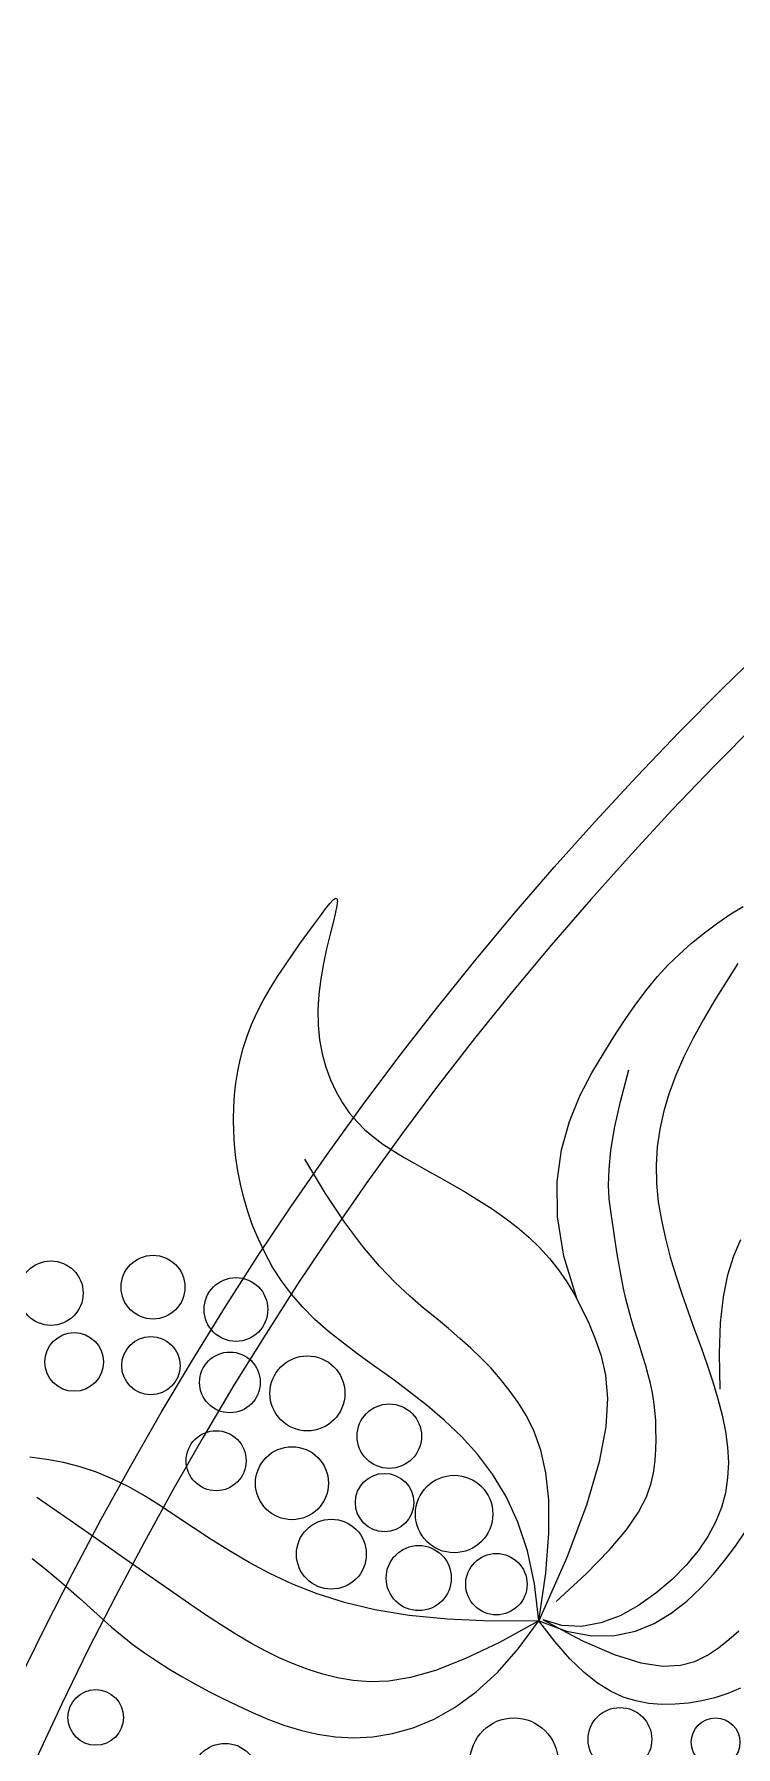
# Model space of a CAD drawing. Header units: millimetres. Extents: x -1030105 to 906887, y -616134 to 1220667.
# Drawn here: x -84181 to -83027, y 551739 to 554554 of the extents above; entities that cross this region are included whole.
import ezdxf

# ---------------------------------------------------------------- set-up
doc = ezdxf.new("R2010")
doc.units = ezdxf.units.MM
doc.header["$MEASUREMENT"] = 0
doc.linetypes.add('DASH', pattern=[0.35, 0.25, -0.1])
doc.layers.add('A-Door', color=33, linetype='Continuous', lineweight=9)
doc.layers.add('A-Furniture', color=143, linetype='Continuous')
doc.layers.add('A-Tree', color=98, linetype='Continuous')

# ---------------------------------------------------------------- blocks, each defined once
blk = doc.blocks.new('FUR')
at = {"layer": 'A-Furniture'}
blk.add_spline([(-33916, 30608), (-33944.5, 30609.5), (-37418.5, 29102), (-37726.5, 27054), (-37216.5, 25233), (-37626.5, 21209), (-38739.5, 18856.5), (-41860, 14803.1), (-43043.2, 12422.3), (-43017.5, 9941.5), (-40833.5, 8087), (-38107, 9497.5), (-38274.5, 11476.5), (-38397.8, 13212.3), (-37305, 13750.5), (-34500, 13496.5), (-32540.5, 14865.5), (-32374, 19056), (-32479, 20125.5), (-32318, 21223.5), (-30829.5, 21995.5), (-30222, 22657.5), (-30469, 23962.5), (-31626.5, 24580.5), (-32324.5, 25527.5), (-32040.5, 28029), (-32099.5, 29098.5), (-33295, 30496), (-33916, 30608)], degree=3, dxfattribs=at)
at = {"layer": 'A-Furniture', "color": 8, "linetype": 'DASH', "ltscale": 50}
blk.add_spline([(-36646, 29577.5), (-37284.5, 28277.5), (-36676, 26342), (-36463, 23656.5), (-37614.5, 20053), (-40425.5, 16182), (-42274, 13633.5), (-42830.5, 10964), (-42047, 9112), (-39697.5, 8972), (-38258, 10282.5), (-39334, 12606), (-37866.5, 13929), (-35698, 13970.5), (-34500.5, 13942.5), (-32416, 18555.5), (-32464, 21915.5), (-30663, 22279), (-30458.5, 23387), (-31963.5, 24634), (-33009, 26390), (-32199.5, 28680), (-33338.5, 30308), (-34838.5, 30477), (-36023, 30096.5), (-36646, 29577.5)], degree=3, dxfattribs=at)
blk = doc.blocks.new('TƯỜNG NÔI THẤT')
at = {"layer": 'A-Door', "ltscale": 10}
for points in [[(14015.3, 45903.1), (13945.1, 45832.4), (13876.1, 45760.5), (13808.4, 45687.5), (13742.1, 45613.4), (13677, 45538.2), (13613.3, 45462), (13551, 45384.7), (13490.1, 45306.3), (13430.7, 45226.9), (13372.8, 45146.5), (13316.3, 45065), (13261.2, 44982.6), (13207.6, 44899.2), (13155.4, 44814.9), (13104.7, 44729.7), (13055.3, 44643.6), (13007.4, 44556.7), (12960.9, 44469), (12915.8, 44380.4), (12872.1, 44291.1), (12829.8, 44201.1)], [(12799.9, 44325.7), (12844.2, 44416.2), (12889.9, 44505.8), (12937, 44594.7), (12985.6, 44682.8), (13035.6, 44770), (13087, 44856.4), (13139.9, 44941.9), (13194.3, 45026.4), (13250.1, 45110), (13307.4, 45192.6), (13366.2, 45274.2), (13426.5, 45354.8), (13488.3, 45434.3), (13551.5, 45512.7), (13616.1, 45590.1), (13682, 45666.3), (13749.3, 45741.4), (13817.9, 45815.4), (13887.8, 45888.2), (13959, 45959.9), (14031.3, 46030.5)]]:
    blk.add_lwpolyline(points, dxfattribs=at)
blk = doc.blocks.new('CAY8')
at = {"color": 0, "linetype": 'ByBlock'}
for p, q in [((580.7, 481), (587.6, 482.7)), ((587.6, 482.7), (594.7, 484.1)), ((594.7, 484.1), (602, 485.1)), ((602, 485.1), (609.6, 485.7)), ((609.6, 485.7), (617.6, 485.9)), ((617.6, 485.9), (625.8, 485.8)), ((625.8, 485.8), (634, 485.4)), ((634, 485.4), (642.2, 484.7)), ((642.2, 484.7), (650.2, 484)), ((650.2, 484), (657.8, 483.1)), ((657.8, 483.1), (665, 482.2)), ((665, 482.2), (671.6, 481.4)), ((320.7, 466.7), (317, 476)), ((554.6, 470.7), (561.1, 473.8)), ((561.1, 473.8), (567.5, 476.5)), ((567.5, 476.5), (574.1, 478.9)), ((574.1, 478.9), (580.7, 481)), ((676.8, 472.1), (669.9, 470.3)), ((671.6, 481.4), (677.4, 480.6)), ((682.6, 473.7), (676.8, 472.1)), ((677.4, 480.6), (682.3, 480)), ((682.3, 480), (686.3, 479.3)), ((687.1, 475), (682.6, 473.7)), ((686.3, 479.3), (689.1, 478.6)), ((689.8, 476.1), (687.1, 475)), ((689.1, 478.6), (690.7, 477.9)), ((691, 477.1), (689.8, 476.1)), ((690.7, 477.9), (691, 477.1)), ((323.9, 457.3), (320.7, 466.7)), ((535.5, 459.7), (541.9, 463.7)), ((541.9, 463.7), (548.2, 467.4)), ((548.2, 467.4), (554.6, 470.7)), ((645.2, 462.6), (636.6, 459.2)), ((653.8, 465.6), (645.2, 462.6)), ((662.1, 468.1), (653.8, 465.6)), ((669.9, 470.3), (662.1, 468.1)), ((296.1, 437.4), (298.4, 461.1)), ((326.3, 447.5), (323.9, 457.3)), ((523, 450.6), (529.2, 455.3)), ((529.2, 455.3), (535.5, 459.7)), ((628.3, 455.3), (620.6, 450.8)), ((636.6, 459.2), (628.3, 455.3)), ((265.7, 446), (264.2, 436.6)), ((328.2, 437.6), (326.3, 447.5)), ((510.9, 439.9), (516.9, 445.4)), ((516.9, 445.4), (523, 450.6)), ((613.5, 445.8), (607.1, 440.5)), ((620.6, 450.8), (613.5, 445.8)), ((264.2, 436.6), (262.5, 427.6)), ((293.9, 416.3), (296.1, 437.4)), ((329.4, 427.3), (328.2, 437.6)), ((499.3, 427.5), (505, 433.9)), ((505, 433.9), (510.9, 439.9)), ((601.2, 434.8), (596.1, 428.8)), ((607.1, 440.5), (601.2, 434.8)), ((262.5, 427.6), (260.7, 418.9)), ((329.9, 416.8), (329.4, 427.3)), ((493.8, 420.6), (499.3, 427.5)), ((591.5, 422.6), (587.7, 416.3)), ((596.1, 428.8), (591.5, 422.6)), ((260.7, 418.9), (258.8, 410.5)), ((291.9, 397.7), (293.9, 416.3)), ((329.8, 406.1), (329.9, 416.8)), ((483.6, 405.4), (488.5, 413.2)), ((488.5, 413.2), (493.8, 420.6)), ((536.4, 399.1), (548.2, 419.5)), ((587.7, 416.3), (584.5, 409.9)), ((256.9, 402.2), (255, 394.1)), ((258.8, 410.5), (256.9, 402.2)), ((329.2, 395.1), (329.8, 406.1)), ((479.1, 397), (483.6, 405.4)), ((582.1, 403.5), (580.2, 397)), ((584.5, 409.9), (582.1, 403.5)), ((255, 394.1), (253.2, 386.1)), ((290.1, 381.1), (291.9, 397.7)), ((328.3, 383.7), (329.2, 395.1)), ((475.1, 388.1), (479.1, 397)), ((527, 381.1), (536.4, 399.1)), ((580.2, 397), (578.9, 390.4)), ((253.2, 386.1), (251.7, 378)), ((327.3, 371.9), (328.3, 383.7)), ((471.6, 378.8), (475.1, 388.1)), ((578, 383.7), (577.5, 376.7)), ((578.9, 390.4), (578, 383.7)), ((251.7, 378), (250.3, 369.9)), ((288.6, 366.3), (290.1, 381.1)), ((326.4, 359.7), (327.3, 371.9)), ((468.7, 368.8), (471.6, 378.8)), ((519.8, 365), (527, 381.1)), ((577.5, 376.7), (577.2, 369.5)), ((249.3, 361.6), (248.5, 353.2)), ((250.3, 369.9), (249.3, 361.6)), ((287.2, 353.1), (288.6, 366.3)), ((466.4, 358.4), (468.7, 368.8)), ((514.4, 350.8), (519.8, 365)), ((577.2, 369.5), (577.1, 361.9)), ((577.1, 361.9), (577.1, 353.9)), ((248.5, 353.2), (248, 344.6)), ((286.1, 341), (287.2, 353.1)), ((325.7, 346.9), (326.4, 359.7)), ((464.6, 347.4), (466.4, 358.4)), ((577.1, 353.9), (577.1, 345.5)), ((248, 344.6), (247.7, 335.8)), ((325.4, 333.6), (325.7, 346.9)), ((463, 335.9), (464.6, 347.4)), ((510.5, 338.1), (514.4, 350.8)), ((577.1, 345.5), (577, 336.7)), ((247.7, 335.8), (247.7, 326.9)), ((285.3, 329.9), (286.1, 341)), ((325.6, 319.7), (325.4, 333.6)), ((461.6, 324.1), (463, 335.9)), ((507.6, 326.7), (510.5, 338.1)), ((577, 336.7), (576.8, 327.7)), ((247.7, 326.9), (247.8, 317.7)), ((284.7, 319.4), (285.3, 329.9)), ((460.2, 311.9), (461.6, 324.1)), ((505.4, 316.3), (507.6, 326.7)), ((576.8, 327.7), (576.4, 318.5)), ((247.8, 317.7), (248.2, 308.4)), ((284.5, 309.4), (284.7, 319.4)), ((326.6, 305.2), (325.6, 319.7)), ((458.5, 299.4), (460.2, 311.9)), ((503.7, 306.7), (505.4, 316.3)), ((576.4, 318.5), (575.8, 309.3)), ((248.2, 308.4), (248.7, 298.9)), ((284.6, 299.8), (284.5, 309.4)), ((328.7, 289.8), (326.6, 305.2)), ((502, 297.6), (503.7, 306.7)), ((575.8, 309.3), (574.8, 300.2)), ((248.7, 298.9), (249.4, 289.2)), ((285.1, 290.6), (284.6, 299.8)), ((456.4, 286.6), (458.5, 299.4)), ((500.2, 289), (502, 297.6)), ((574.8, 300.2), (573.5, 291.2)), ((625.8, 290.4), (642.7, 294.4)), ((642.7, 294.4), (658.8, 296.3)), ((658.8, 296.3), (673.9, 296.7)), ((673.9, 296.7), (687.9, 296.3)), ((687.9, 296.3), (700.5, 295.6)), ((700.5, 295.6), (712.1, 294.7)), ((712.1, 294.7), (722.7, 293.6)), ((722.7, 293.6), (732.6, 292.1)), ((732.6, 292.1), (742, 290.3)), ((249.4, 289.2), (250.4, 279.4)), ((285.9, 281.6), (285.1, 290.6)), ((287.3, 272.8), (285.9, 281.6)), ((332, 273.3), (328.7, 289.8)), ((453.7, 273.6), (456.4, 286.6)), ((498.3, 280.7), (500.2, 289)), ((571.7, 282.4), (569.5, 274)), ((573.5, 291.2), (571.7, 282.4)), ((590.3, 273.4), (608.3, 283.6)), ((608.3, 283.6), (625.8, 290.4)), ((742, 290.3), (751, 288.2)), ((751, 288.2), (759.8, 285.5)), ((759.8, 285.5), (768.7, 282.4)), ((768.7, 282.4), (777.8, 278.7)), ((250.4, 279.4), (251.9, 269.5)), ((289.1, 264.1), (287.3, 272.8)), ((336.9, 255.6), (332, 273.3)), ((450.3, 260.4), (453.7, 273.6)), ((493.8, 264.8), (496.2, 272.7)), ((496.2, 272.7), (498.3, 280.7)), ((569.5, 274), (566.7, 265.8)), ((572, 259.1), (590.3, 273.4)), ((652, 269.3), (667.4, 273.9)), ((667.4, 273.9), (686, 278.7)), ((777.8, 278.7), (786.7, 274.7)), ((786.7, 274.7), (795, 270.6)), ((251.9, 269.5), (253.9, 259.5)), ((291.4, 255.4), (289.1, 264.1)), ((491, 256.9), (493.8, 264.8)), ((566.7, 265.8), (563.4, 257.9)), ((629.4, 260.5), (639.5, 264.9)), ((639.5, 264.9), (652, 269.3)), ((795, 270.6), (802.3, 266.4)), ((253.9, 259.5), (256.7, 249.6)), ((294.4, 246.7), (291.4, 255.4)), ((343.7, 236.4), (336.9, 255.6)), ((445.8, 247.1), (450.3, 260.4)), ((487.7, 249), (491, 256.9)), ((553.5, 240), (572, 259.1)), ((563.4, 257.9), (559.6, 250.1)), ((608.4, 247.8), (614.2, 252)), ((614.2, 252), (621.1, 256.2)), ((621.1, 256.2), (629.4, 260.5)), ((685.5, 251.3), (674.8, 249)), ((696.7, 253), (685.5, 251.3)), ((708.3, 254.1), (696.7, 253)), ((720.4, 254.6), (708.3, 254.1)), ((733, 254.6), (720.4, 254.6)), ((746, 254.3), (733, 254.6)), ((759, 253.6), (746, 254.3)), ((771.6, 252.8), (759, 253.6)), ((256.7, 249.6), (260.4, 239.7)), ((298.5, 237.7), (294.4, 246.7)), ((439.9, 233.8), (445.8, 247.1)), ((479.4, 232.8), (483.9, 241)), ((483.9, 241), (487.7, 249)), ((555.1, 242.4), (550.1, 234.8)), ((559.6, 250.1), (555.1, 242.4)), ((597.7, 239.6), (603, 243.7)), ((603, 243.7), (608.4, 247.8)), ((654.5, 242.2), (644.9, 237.6)), ((664.4, 245.9), (654.5, 242.2)), ((674.8, 249), (664.4, 245.9)), ((260.4, 239.7), (265.2, 230)), ((304.2, 228.2), (298.5, 237.7)), ((352.6, 215.6), (343.7, 236.4)), ((432.2, 220.4), (439.9, 233.8)), ((473.6, 224.4), (479.4, 232.8)), ((550.1, 234.8), (544.6, 227.2)), ((582.2, 227.4), (587.3, 231.5)), ((587.3, 231.5), (592.4, 235.5)), ((592.4, 235.5), (597.7, 239.6)), ((635.6, 232.2), (626.7, 226)), ((644.9, 237.6), (635.6, 232.2)), ((265.2, 230), (271.1, 220.5)), ((312.2, 218.1), (304.2, 228.2)), ((466, 215.7), (473.6, 224.4)), ((544.6, 227.2), (538.4, 219.4)), ((572.4, 219.2), (577.2, 223.3)), ((577.2, 223.3), (582.2, 227.4)), ((626.7, 226), (618.1, 219.2)), ((271.1, 220.5), (278.4, 211.3)), ((278.4, 211.3), (287.2, 202.4)), ((323, 207.3), (312.2, 218.1)), ((363.8, 193), (352.6, 215.6)), ((422.5, 207.1), (432.2, 220.4)), ((455.8, 206.7), (466, 215.7)), ((531.4, 211.6), (522.7, 203.8)), ((538.4, 219.4), (531.4, 211.6)), ((558.9, 206.7), (563.2, 210.9)), ((563.2, 210.9), (567.7, 215.1)), ((567.7, 215.1), (572.4, 219.2)), ((609.8, 211.9), (601.7, 204.1)), ((618.1, 219.2), (609.8, 211.9)), ((287.2, 202.4), (297.6, 194.2)), ((337.2, 195.5), (323, 207.3)), ((410.4, 194), (422.5, 207.1)), ((442.6, 197.5), (455.8, 206.7)), ((522.7, 203.8), (511.4, 196.2)), ((550.7, 198.2), (554.7, 202.4)), ((554.7, 202.4), (558.9, 206.7)), ((601.7, 204.1), (593.8, 196.1)), ((297.6, 194.2), (309.7, 186.8)), ((355.2, 182.6), (337.2, 195.5)), ((377.8, 168.3), (363.8, 193)), ((395.6, 181), (410.4, 194)), ((425.5, 188.1), (442.6, 197.5)), ((511.4, 196.2), (496.3, 189)), ((542.9, 189.9), (546.8, 194)), ((546.8, 194), (550.7, 198.2)), ((593.8, 196.1), (586.2, 187.8)), ((309.7, 186.8), (323.6, 180.3)), ((377.8, 168.3), (355.2, 182.6)), ((377.8, 168.3), (395.6, 181)), ((404.2, 178.3), (425.5, 188.1)), ((476.4, 182.5), (450.7, 176.7)), ((496.3, 189), (476.4, 182.5)), ((531.2, 178.3), (535.1, 182)), ((535.1, 182), (539, 185.9)), ((539, 185.9), (542.9, 189.9)), ((586.2, 187.8), (578.7, 179.4)), ((323.6, 180.3), (339.6, 174.9)), ((339.6, 174.9), (357.6, 170.9)), ((357.6, 170.9), (377.8, 168.3)), ((377.8, 168.3), (404.2, 178.3)), ((418.2, 171.9), (377.8, 168.3)), ((450.7, 176.7), (418.2, 171.9)), ((518.6, 168.4), (522.9, 171.5)), ((522.9, 171.5), (527.1, 174.8)), ((527.1, 174.8), (531.2, 178.3)), ((571.3, 171), (564.1, 162.7)), ((578.7, 179.4), (571.3, 171)), ((609, 169.5), (620.4, 171.8)), ((620.4, 171.8), (630.9, 172.9)), ((371.7, 154.2), (377.8, 168.3)), ((377.8, 168.3), (380.4, 151.2)), ((379.5, 166.4), (380, 140.6)), ((381.9, 155.1), (379.5, 166.4)), ((392.7, 164.9), (415.3, 157.3)), ((504.2, 159.7), (509.2, 162.5)), ((509.2, 162.5), (514, 165.3)), ((514, 165.3), (518.6, 168.4)), ((564.1, 162.7), (556.9, 154.7)), ((582.3, 159.7), (596.4, 165.6)), ((596.4, 165.6), (609, 169.5)), ((367.2, 141.6), (371.7, 154.2)), ((380.4, 151.2), (385.2, 136.9)), ((387, 144.9), (381.9, 155.1)), ((415.3, 157.3), (434, 152.2)), ((434, 152.2), (449.4, 149.2)), ((480.3, 149.7), (487.2, 151.8)), ((487.2, 151.8), (493.2, 154.3)), ((493.2, 154.3), (498.9, 157)), ((498.9, 157), (504.2, 159.7)), ((548.2, 141), (566.3, 151.6)), ((556.9, 154.7), (549.8, 146.9)), ((566.3, 151.6), (582.3, 159.7)), ((364.2, 130.4), (367.2, 141.6)), ((394.4, 135.9), (387, 144.9)), ((449.4, 149.2), (461.9, 148.1)), ((461.9, 148.1), (472, 148.3)), ((472, 148.3), (480.3, 149.7)), ((549.8, 146.9), (542.6, 139.5)), ((380, 140.6), (381.9, 120)), ((385.2, 136.9), (391.9, 125.2)), ((403.5, 128.1), (394.4, 135.9)), ((535.4, 132.6), (528, 126.3)), ((542.6, 139.5), (535.4, 132.6)), ((362.5, 120.4), (364.2, 130.4)), ((391.9, 125.2), (400, 115.8)), ((414, 121.5), (403.5, 128.1)), ((425.2, 116), (414, 121.5)), ((520.5, 120.7), (512.8, 115.9)), ((528, 126.3), (520.5, 120.7)), ((362, 111.5), (362.5, 120.4)), ((362.7, 103.3), (362, 111.5)), ((381.9, 120), (385.3, 104)), ((400, 115.8), (409.2, 108.3)), ((436.8, 111.6), (425.2, 116)), ((448.1, 108.5), (436.8, 111.6)), ((504.8, 112), (496.5, 108.9)), ((512.8, 115.9), (504.8, 112)), ((364.3, 95.7), (362.7, 103.3)), ((385.3, 104), (389.8, 91.9)), ((409.2, 108.3), (419.3, 102.5)), ((419.3, 102.5), (429.9, 98)), ((458.9, 106.4), (448.1, 108.5)), ((469.1, 105.5), (458.9, 106.4)), ((478.7, 105.6), (469.1, 105.5)), ((487.8, 106.8), (478.7, 105.6)), ((496.5, 108.9), (487.8, 106.8)), ((366.7, 88.4), (364.3, 95.7)), ((389.8, 91.9), (395.2, 83)), ((429.9, 98), (440.7, 94.6)), ((440.7, 94.6), (451.3, 91.9)), ((451.3, 91.9), (461.7, 90)), ((369.9, 81.4), (366.7, 88.4)), ((373.7, 74.7), (369.9, 81.4)), ((395.2, 83), (401.3, 76.6)), ((461.7, 90), (472, 88.5)), ((472, 88.5), (482.1, 87.6)), ((378.1, 68.1), (373.7, 74.7)), ((401.3, 76.6), (408, 72)), ((408, 72), (415, 68.4)), ((383, 61.9), (378.1, 68.1)), ((388.4, 56.1), (383, 61.9)), ((415, 68.4), (422.2, 65.4)), ((422.2, 65.4), (429.5, 62.8)), ((394.3, 50.7), (388.4, 56.1)), ((400.6, 45.7), (394.3, 50.7))]:
    blk.add_line(p, q, dxfattribs=at)
for centre, radius in [((407.2, 511.8), 18.9), ((378.5, 480.3), 17.2), ((439.3, 461.1), 18.7), ((398.4, 439.9), 17.1), ((451.4, 412.2), 18.7), ((412.3, 394.6), 17.8), ((368.2, 379.4), 17.6), ((202.3, 368.3), 16.3), ((428.7, 351.7), 22), ((378.2, 334.1), 21.4), ((353, 293.7), 20.5), ((430, 297.5), 18.9), ((208.7, 285.1), 19.5), ((394.6, 281.1), 17.1), ((365.6, 242.1), 19.1), ((408.5, 242.1), 22.7), ((384.5, 200.5), 18), ((298.4, 141), 25.8), ((340, 93), 18.7), ((365.7, 43.1), 14.3)]:
    blk.add_circle(centre, radius, dxfattribs=at)
blk = doc.blocks.new('CÂY')
at = {"layer": 'A-Tree', "color": 8, "ltscale": 10, "xscale": 2.803183510899544, "yscale": 2.803183510899544, "zscale": 2.803183510899544, "rotation": 61.02666088021106}
blk.add_blockref('CAY8', (5742.3, 41679.9), dxfattribs=at)
blk = doc.blocks.new('BỐ TRÍ LAY OUT')
at = {"layer": 'A-Door', "color": 3}
blk.add_blockref('TƯỜNG NÔI THẤT', (-3527.4, 2876.4), dxfattribs=at)
at = {"layer": 'A-Furniture', "color": 3}
for name, p in [('CÂY', (4286.8, 4469.3)), ('FUR', (48783.7, 18654.7))]:
    blk.add_blockref(name, p, dxfattribs=at)
blk = doc.blocks.new('KIẾN TRÚC')
h = blk.add_hatch(color=9)
h.dxf.hatch_style = 1
edge = h.paths.add_edge_path(flags=16)
edge.add_line((62282, 27412), (55232.8, 27412))
edge.add_arc((32545.5, 30716.7), 22926.7, 284.53695, 351.71258, ccw=False)
edge.add_line((38300.2, 8523.9), (13217.5, 8523.9))
edge.add_arc((23753.1, 24110.8), 18813.6, 227.76772, 235.9443, ccw=False)
edge.add_arc((7788.8, 12733.4), 4187, 236.059, 322.4361, ccw=False)
edge.add_arc((13873.6, 18503.3), 12505.3, 190.83274, 227.66057, ccw=False)
edge.add_arc((25477.5, 20792.2), 24332.7, 180.68322, 190.99113, ccw=False)
edge.add_arc((3282.9, 20557.2), 2137.1, 101.0808, 181.4794, ccw=False)
edge.add_line((2872.2, 22654.5), (4986.1, 23013.1))
edge.add_arc((28039.7, 24288.4), 23088.9, 153.20143, 183.1663, ccw=False)
edge.add_arc((10232.3, 40544.6), 6483.1, 182.84011, 244.39627, ccw=False)
edge.add_arc((-6425, 39970.9), 10185.3, 1.42081, 26.70696)
edge.add_arc((10590.6, 49414.3), 9292.7, 144.71332, 211.57549, ccw=False)
edge.add_arc((-12326.2, 64090.2), 17935.6, 328.73754, 356.18995)
edge.add_arc((16735.3, 62308.6), 11181, 84.12439, 176.97619, ccw=False)
edge.add_arc((20709, 99752.5), 26473.2, 263.86537, 288.48696)
edge.add_arc((35667.4, 54479.7), 21207.1, 73.35107, 108.03024, ccw=False)
edge.add_arc((44765.5, 84516.2), 10177.4, 252.72587, 285.71301)
edge.add_arc((49659, 68416), 6655.6, 49.49954, 108.73112, ccw=False)
edge.add_arc((48035, 66009.8), 9545.5, -2.32883, 51.46764, ccw=False)
edge.add_line((57572.7, 65622), (49483.5, 65623.9))
edge.add_line((49483.5, 65623.9), (62282, 65623.9))
edge.add_line((62282, 65623.9), (62282, 27412))
h.paths.add_polyline_path([(0, 77895.5), (64428.5, 77895.5), (64428.5, -0.6), (-1.8, 0.6)])

msp = doc.modelspace()

# ---------------------------------------------------------------- block references
at = {"color": 3}
for name, p in [('KIẾN TRÚC', (-106778.5, 495876.5)), ('BỐ TRÍ LAY OUT', (-93480.293, 504642.113))]:
    msp.add_blockref(name, p, dxfattribs=at)

doc.saveas('drawing.dxf')
